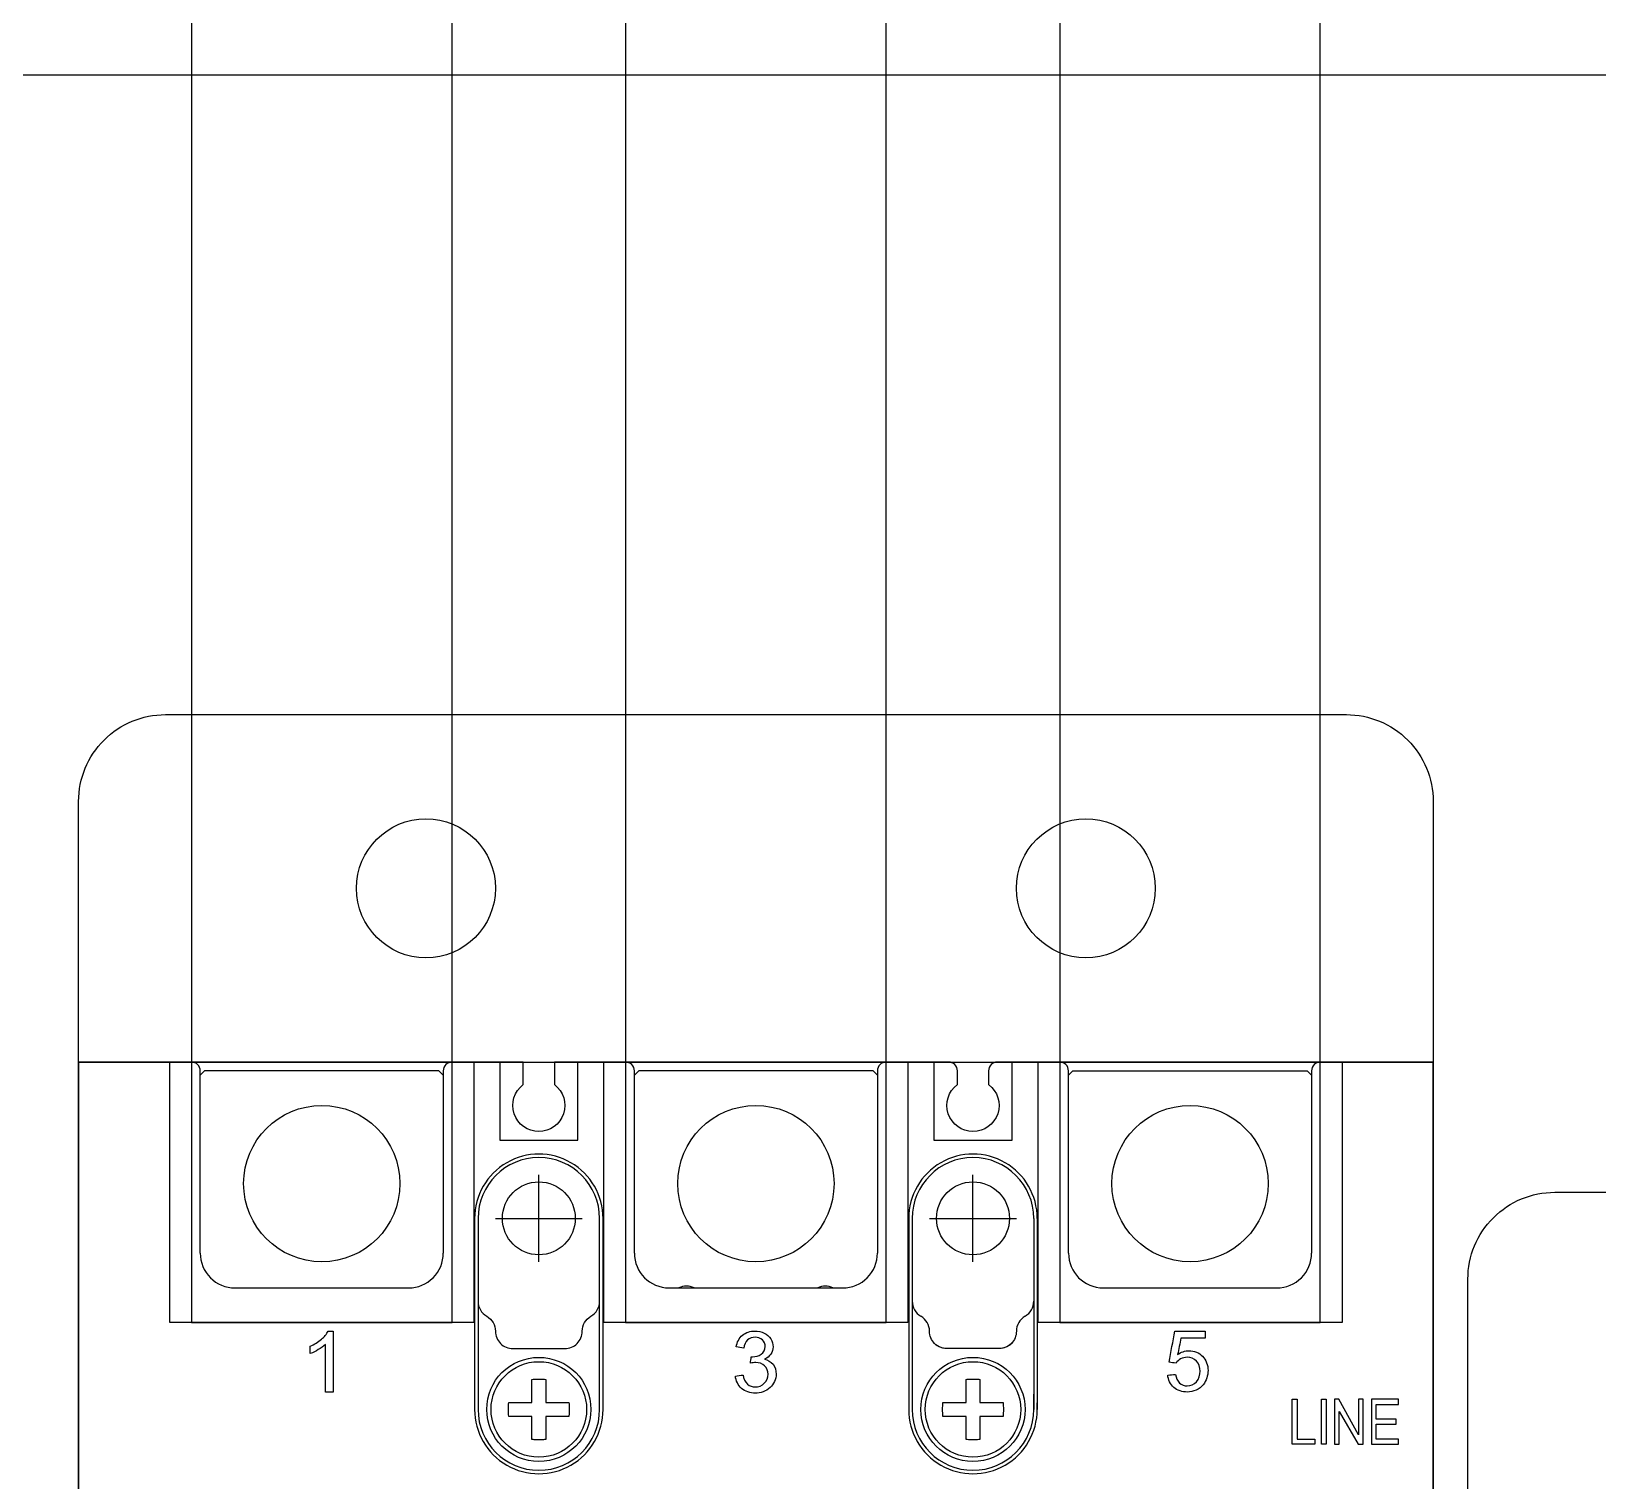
# Model space of a CAD drawing. Header units: millimetres. Extents: x 28713 to 59118, y -54378 to -19615.
# Drawn here: x 37926.2 to 38016.4, y -25683.3 to -25599.9 of the extents above; entities that cross this region are included whole.
import ezdxf

# ---------------------------------------------------------------- set-up
doc = ezdxf.new("R2010")
doc.units = ezdxf.units.MM
doc.header["$LTSCALE"] = 3
doc.layers.add('@.VISIBLE', color=7, linetype='Continuous')
doc.layers.add('equipments', color=2, linetype='Continuous')

msp = doc.modelspace()

# ---------------------------------------------------------------- linework, layer by layer
at = {"color": 1}
for p, q in [((37955.455, -25670.739), (37955.455, -25665.739)), ((37980.455, -25670.739), (37980.455, -25665.739)), ((37952.955, -25668.239), (37957.955, -25668.239)), ((37977.955, -25668.239), (37982.955, -25668.239))]:
    msp.add_line(p, q, dxfattribs=at)
at = {"layer": '@.VISIBLE'}
msp.add_line((37928.955, -25659.239), (38006.955, -25659.239), dxfattribs=at)
at = {"layer": '@.VISIBLE', "color": 1}
msp.add_lwpolyline([(37935.455, -25674.239), (37950.455, -25674.239), (37950.451, -25484.464), (37935.451, -25484.464)], close=True, dxfattribs=at)
at = {"layer": '@.VISIBLE', "color": 2}
for points in [[(37960.455, -25674.239), (37975.455, -25674.239), (37975.451, -25484.464), (37960.451, -25484.464)], [(37960.455, -25674.239), (37975.455, -25674.239), (37975.459, -25524.461), (37960.459, -25524.461)]]:
    msp.add_lwpolyline(points, close=True, dxfattribs=at)
at = {"layer": '@.VISIBLE', "color": 4}
for points in [[(37985.455, -25674.239), (38000.455, -25674.239), (38000.451, -25484.464), (37985.451, -25484.464)], [(37985.455, -25674.239), (38000.455, -25674.239), (38000.459, -25524.461), (37985.459, -25524.461)]]:
    msp.add_lwpolyline(points, close=True, dxfattribs=at)
at = {"layer": '@.VISIBLE'}
msp.add_lwpolyline([(37525.455, -25602.406), (38284.455, -25602.406), (38284.455, -25859.406), (37525.455, -25859.406)], close=True, dxfattribs=at)
for points in [[(37933.955, -25639.239), (38001.955, -25639.239, -0.414214), (38006.955, -25644.239), (38006.955, -25809.239, -0.414214), (38001.955, -25814.239), (37933.955, -25814.239, -0.414214), (37928.955, -25809.239), (37928.955, -25644.239, -0.414214)], [(38013.955, -25666.739), (38185.955, -25666.739, -0.414214), (38190.955, -25671.739), (38190.955, -25781.739, -0.414214), (38185.955, -25786.739), (38013.955, -25786.739, -0.414214), (38008.955, -25781.739), (38008.955, -25671.739, -0.414214)]]:
    msp.add_lwpolyline(points, format="xyb", close=True, dxfattribs=at)
at = {"layer": '@.VISIBLE', "color": 2}
for centre, radius in [((37948.955, -25649.239), 4), ((37986.955, -25649.239), 4), ((37967.955, -25666.239), 4.5)]:
    msp.add_circle(centre, radius, dxfattribs=at)
at = {"layer": '@.VISIBLE', "color": 1}
msp.add_circle((37942.955, -25666.239), 4.5, dxfattribs=at)
at = {"layer": '@.VISIBLE', "color": 4}
msp.add_circle((37992.955, -25666.239), 4.5, dxfattribs=at)
at = {"layer": 'equipments'}
for p, q in [((37951.755, -25668.239), (37951.755, -25679.239)), ((37959.155, -25679.239), (37959.155, -25668.239)), ((37976.755, -25668.239), (37976.755, -25679.239)), ((37983.955, -25668.239), (37983.955, -25679.239)), ((37984.155, -25668.239), (37984.155, -25679.239)), ((37987.955, -25672.239), (37997.955, -25672.239)), ((37984.155, -25679.239), (37984.155, -25678.85))]:
    msp.add_line(p, q, dxfattribs=at)
for points in [[(37954.555, -25659.239), (37928.955, -25659.239), (37928.955, -25766.739, 0.414214), (37931.955, -25769.739)], [(37935.955, -25670.239), (37935.955, -25659.739, 0.414214), (37935.455, -25659.239)], [(37950.455, -25659.239, 0.414214), (37949.955, -25659.739), (37949.955, -25670.239)], [(37956.355, -25659.239), (37956.355, -25660.539, -3), (37954.555, -25660.539), (37954.555, -25659.239)], [(37979.555, -25659.739, 0.414214), (37979.055, -25659.239), (37956.355, -25659.239)], [(37960.955, -25670.239), (37960.955, -25659.739, 0.414214), (37960.455, -25659.239)], [(37975.455, -25659.239, 0.414214), (37974.955, -25659.739), (37974.955, -25670.239)], [(37981.355, -25794.239), (38006.955, -25794.239), (38006.955, -25766.739), (38006.955, -25659.239), (37981.855, -25659.239, 0.414214), (37981.355, -25659.739)], [(37985.955, -25670.239), (37985.955, -25659.739, 0.414214), (37985.455, -25659.239)], [(38000.455, -25659.239, 0.414214), (37999.955, -25659.739), (37999.955, -25670.239)], [(37981.355, -25659.739), (37981.355, -25660.539, -3), (37979.555, -25660.539), (37979.555, -25659.739)], [(37958.955, -25668.239, 1), (37951.955, -25668.239), (37951.955, -25679.239, 1), (37958.955, -25679.239), (37958.955, -25668.239)], [(37983.955, -25668.239, 0.999999), (37976.955, -25668.239), (37976.955, -25679.239, 1), (37983.955, -25679.239), (37983.955, -25678.353)], [(37935.955, -25670.239, 0.414214), (37937.955, -25672.239), (37947.955, -25672.239, 0.414214), (37949.955, -25670.239)], [(37962.955, -25672.239), (37972.955, -25672.239, 0.414214), (37974.955, -25670.239)], [(37952.455, -25673.873, -0.267949), (37952.955, -25674.739, 0.414214), (37953.955, -25675.739), (37956.955, -25675.739, 0.414214), (37957.955, -25674.739, -0.267949), (37958.455, -25673.873)], [(37982.746, -25675.35, -0.232411), (37981.955, -25675.739), (37978.955, -25675.739, -0.414214), (37977.955, -25674.739, 0.267949), (37977.455, -25673.873)], [(37983.455, -25673.873, 0.267949), (37982.955, -25674.739, -0.414214), (37981.955, -25675.739), (37978.955, -25675.739, -0.232411), (37978.163, -25675.35)]]:
    msp.add_lwpolyline(points, format="xyb", dxfattribs=at)
at = {"layer": 'equipments', "color": 8}
for points in [[(37951.705, -25659.239), (37951.705, -25674.239), (37934.205, -25674.239), (37934.205, -25659.239)], [(37976.705, -25659.239), (37976.705, -25674.239), (37959.205, -25674.239), (37959.205, -25659.239)], [(38001.705, -25659.239), (38001.705, -25674.239), (37984.205, -25674.239), (37984.205, -25659.239)]]:
    msp.add_lwpolyline(points, dxfattribs=at)
at = {"layer": 'equipments'}
for points in [[(37953.205, -25659.239), (37953.205, -25663.739), (37957.705, -25663.739), (37957.705, -25659.239)], [(37978.205, -25659.239), (37978.205, -25663.739), (37982.705, -25663.739), (37982.705, -25659.239)], [(37949.955, -25659.989), (37949.705, -25659.739), (37936.205, -25659.739), (37935.955, -25659.989)], [(37974.955, -25659.989), (37974.705, -25659.739), (37961.205, -25659.739), (37960.955, -25659.989)], [(37985.955, -25659.989), (37986.205, -25659.739), (37999.705, -25659.739), (37999.955, -25659.989)]]:
    msp.add_lwpolyline(points, dxfattribs=at)
for points in [[(38000.144, -25681.239), (37998.839, -25681.239), (37998.839, -25678.653), (37999.115, -25678.653), (37999.115, -25680.944), (38000.144, -25680.944)], [(38000.52, -25678.653), (38000.796, -25678.653), (38000.796, -25681.239), (38000.52, -25681.239)], [(38001.516, -25678.653), (38001.28, -25678.653), (38001.28, -25681.239), (38001.545, -25681.239), (38001.545, -25679.358), (38002.642, -25681.239), (38002.926, -25681.239), (38002.926, -25678.653), (38002.661, -25678.653), (38002.661, -25680.701)], [(38003.672, -25679.799), (38003.672, -25678.948), (38004.955, -25678.948), (38004.955, -25678.653), (38003.396, -25678.653), (38003.396, -25681.239), (38004.955, -25681.239), (38004.955, -25680.944), (38003.672, -25680.944), (38003.672, -25680.093), (38004.828, -25680.093), (38004.828, -25679.799)]]:
    msp.add_lwpolyline(points, close=True, dxfattribs=at)
for centre, radius in [((37942.955, -25666.239), 4.5), ((37967.955, -25666.239), 4.5), ((37992.955, -25666.239), 4.5), ((37955.455, -25668.239), 2.1), ((37980.455, -25668.239), 2.1), ((37955.455, -25679.239), 3), ((37955.455, -25679.239), 2.75), ((37980.455, -25679.239), 3), ((37980.455, -25679.239), 2.75)]:
    msp.add_circle(centre, radius, dxfattribs=at)
for centre, radius, start, end in [((37955.455, -25668.239), 3.7, 359.98066, 180.01934), ((37980.455, -25668.239), 3.7, 359.98076, 179.99997), ((37962.955, -25670.239), 2, 180, 270), ((37987.955, -25670.239), 2, 180.00003, 270.00003), ((37997.955, -25670.239), 2, 270.00003, 0.00003), ((37963.955, -25673.239), 1.1, 66.46043, 113.53957), ((37971.955, -25673.239), 1.1, 66.46043, 113.53957), ((37952.955, -25673.007), 1, 180, 240), ((37957.955, -25673.007), 1, 300, 0), ((37977.955, -25673.007), 1, 180, 240), ((37982.955, -25673.007), 1, 299.99994, 359.99994), ((37955.455, -25679.239), 3.7, 179.98066, 0.01934), ((37980.455, -25679.239), 3.7, 179.98066, 0.01934)]:
    msp.add_arc(centre, radius, start, end, dxfattribs=at)
for points, knots in [([(37943.33, -25674.724), (37943.238, -25674.905), (37943.093, -25675.059), (37942.94, -25675.192), (37942.748, -25675.36), (37942.526, -25675.497), (37942.295, -25675.603), (37942.295, -25675.741), (37942.295, -25675.88), (37942.295, -25676.018), (37942.456, -25675.962), (37942.609, -25675.883), (37942.757, -25675.797), (37942.905, -25675.712), (37943.049, -25675.617), (37943.174, -25675.5), (37943.174, -25676.413), (37943.174, -25677.326), (37943.174, -25678.239), (37943.321, -25678.239), (37943.467, -25678.239), (37943.614, -25678.239), (37943.614, -25677.067), (37943.614, -25675.896), (37943.614, -25674.724), (37943.519, -25674.724), (37943.425, -25674.724), (37943.33, -25674.724)], [0, 0, 0, 0, 0.609736, 0.609736, 0.609736, 1.37435, 1.37435, 1.37435, 2.37435, 2.37435, 2.37435, 2.886797, 2.886797, 2.886797, 3.398898, 3.398898, 3.398898, 4.398898, 4.398898, 4.398898, 5.398898, 5.398898, 5.398898, 6.398898, 6.398898, 6.398898, 7.398898, 7.398898, 7.398898, 7.398898]), ([(37967.641, -25676.582), (37967.742, -25676.556), (37967.846, -25676.534), (37967.951, -25676.534), (37968.131, -25676.534), (37968.326, -25676.602), (37968.454, -25676.727), (37968.58, -25676.85), (37968.652, -25677.039), (37968.652, -25677.214), (37968.652, -25677.402), (37968.572, -25677.604), (37968.438, -25677.735), (37968.304, -25677.867), (37968.102, -25677.945), (37967.914, -25677.945), (37967.757, -25677.945), (37967.588, -25677.889), (37967.47, -25677.785), (37967.323, -25677.656), (37967.252, -25677.449), (37967.213, -25677.257), (37967.067, -25677.276), (37966.92, -25677.296), (37966.773, -25677.315), (37966.8, -25677.578), (37966.928, -25677.852), (37967.127, -25678.027), (37967.335, -25678.21), (37967.635, -25678.301), (37967.912, -25678.301), (37968.219, -25678.301), (37968.551, -25678.192), (37968.776, -25677.983), (37968.984, -25677.79), (37969.119, -25677.488), (37969.119, -25677.205), (37969.119, -25677.008), (37969.064, -25676.797), (37968.943, -25676.641), (37968.825, -25676.49), (37968.637, -25676.386), (37968.449, -25676.343), (37968.594, -25676.279), (37968.731, -25676.178), (37968.818, -25676.047), (37968.898, -25675.927), (37968.943, -25675.778), (37968.943, -25675.634), (37968.943, -25675.477), (37968.893, -25675.316), (37968.81, -25675.183), (37968.722, -25675.04), (37968.585, -25674.923), (37968.435, -25674.849), (37968.269, -25674.767), (37968.079, -25674.724), (37967.895, -25674.724), (37967.645, -25674.724), (37967.377, -25674.804), (37967.184, -25674.963), (37966.988, -25675.125), (37966.864, -25675.382), (37966.817, -25675.632), (37966.964, -25675.657), (37967.111, -25675.682), (37967.257, -25675.708), (37967.283, -25675.536), (37967.349, -25675.353), (37967.476, -25675.235), (37967.588, -25675.131), (37967.753, -25675.078), (37967.905, -25675.078), (37968.054, -25675.078), (37968.218, -25675.131), (37968.326, -25675.234), (37968.428, -25675.332), (37968.491, -25675.483), (37968.491, -25675.624), (37968.491, -25675.789), (37968.405, -25675.977), (37968.266, -25676.066), (37968.118, -25676.159), (37967.936, -25676.209), (37967.76, -25676.209), (37967.737, -25676.209), (37967.713, -25676.208), (37967.69, -25676.205), (37967.673, -25676.33), (37967.657, -25676.456), (37967.641, -25676.582)], [0, 0, 0, 0, 0.313921, 0.313921, 0.313921, 0.853067, 0.853067, 0.853067, 1.378773, 1.378773, 1.378773, 1.942205, 1.942205, 1.942205, 2.506003, 2.506003, 2.506003, 2.978537, 2.978537, 2.978537, 3.565216, 3.565216, 3.565216, 4.565216, 4.565216, 4.565216, 5.360308, 5.360308, 5.360308, 6.19156, 6.19156, 6.19156, 7.112511, 7.112511, 7.112511, 7.962346, 7.962346, 7.962346, 8.552603, 8.552603, 8.552603, 9.129319, 9.129319, 9.129319, 9.602321, 9.602321, 9.602321, 10.033733, 10.033733, 10.033733, 10.503695, 10.503695, 10.503695, 11.006628, 11.006628, 11.006628, 11.560501, 11.560501, 11.560501, 12.310448, 12.310448, 12.310448, 13.07279, 13.07279, 13.07279, 14.07279, 14.07279, 14.07279, 14.594434, 14.594434, 14.594434, 15.050421, 15.050421, 15.050421, 15.499935, 15.499935, 15.499935, 15.923678, 15.923678, 15.923678, 16.418934, 16.418934, 16.418934, 16.944344, 16.944344, 16.944344, 17.015354, 17.015354, 17.015354, 18.015354, 18.015354, 18.015354, 18.015354]), ([(37992.084, -25674.726), (37991.971, -25675.325), (37991.858, -25675.924), (37991.745, -25676.524), (37991.88, -25676.541), (37992.014, -25676.559), (37992.149, -25676.576), (37992.212, -25676.475), (37992.307, -25676.39), (37992.411, -25676.332), (37992.524, -25676.269), (37992.657, -25676.237), (37992.786, -25676.237), (37992.98, -25676.237), (37993.191, -25676.312), (37993.325, -25676.45), (37993.469, -25676.597), (37993.534, -25676.824), (37993.534, -25677.03), (37993.534, -25677.249), (37993.467, -25677.489), (37993.319, -25677.651), (37993.19, -25677.792), (37992.985, -25677.884), (37992.794, -25677.884), (37992.636, -25677.884), (37992.469, -25677.825), (37992.352, -25677.72), (37992.216, -25677.597), (37992.148, -25677.404), (37992.12, -25677.223), (37991.97, -25677.236), (37991.819, -25677.249), (37991.669, -25677.261), (37991.694, -25677.523), (37991.816, -25677.797), (37992.012, -25677.971), (37992.218, -25678.154), (37992.518, -25678.238), (37992.794, -25678.238), (37993.131, -25678.238), (37993.503, -25678.078), (37993.714, -25677.814), (37993.894, -25677.587), (37993.99, -25677.281), (37993.99, -25676.992), (37993.99, -25676.7), (37993.88, -25676.382), (37993.674, -25676.176), (37993.477, -25675.978), (37993.18, -25675.857), (37992.901, -25675.857), (37992.669, -25675.857), (37992.431, -25675.945), (37992.24, -25676.077), (37992.303, -25675.764), (37992.365, -25675.45), (37992.428, -25675.136), (37992.894, -25675.136), (37993.359, -25675.136), (37993.825, -25675.136), (37993.825, -25675), (37993.825, -25674.863), (37993.825, -25674.726), (37993.245, -25674.726), (37992.665, -25674.726), (37992.084, -25674.726)], [0, 0, 0, 0, 1, 1, 1, 2, 2, 2, 2.358285, 2.358285, 2.358285, 2.74524, 2.74524, 2.74524, 3.324791, 3.324791, 3.324791, 3.940658, 3.940658, 3.940658, 4.597852, 4.597852, 4.597852, 5.173168, 5.173168, 5.173168, 5.644567, 5.644567, 5.644567, 6.1925, 6.1925, 6.1925, 7.1925, 7.1925, 7.1925, 7.980863, 7.980863, 7.980863, 8.806427, 8.806427, 8.806427, 9.819619, 9.819619, 9.819619, 10.686753, 10.686753, 10.686753, 11.561627, 11.561627, 11.561627, 12.397471, 12.397471, 12.397471, 13.094315, 13.094315, 13.094315, 14.094315, 14.094315, 14.094315, 15.094315, 15.094315, 15.094315, 16.094315, 16.094315, 16.094315, 17.094315, 17.094315, 17.094315, 17.094315]), ([(37955.055, -25679.639), (37955.055, -25680.083), (37955.055, -25680.526), (37955.055, -25680.97), (37955.143, -25680.979), (37955.321, -25680.989), (37955.588, -25680.989), (37955.766, -25680.979), (37955.855, -25680.97), (37955.855, -25680.526), (37955.855, -25680.083), (37955.855, -25679.639), (37956.299, -25679.639), (37956.743, -25679.639), (37957.186, -25679.639), (37957.193, -25679.573), (37957.202, -25679.439), (37957.205, -25679.306), (37957.205, -25679.239), (37957.205, -25679.172), (37957.202, -25679.038), (37957.193, -25678.905), (37957.186, -25678.839), (37956.743, -25678.839), (37956.299, -25678.839), (37955.855, -25678.839), (37955.855, -25678.395), (37955.855, -25677.951), (37955.855, -25677.507), (37955.766, -25677.499), (37955.588, -25677.488), (37955.321, -25677.488), (37955.143, -25677.499), (37955.055, -25677.507), (37955.055, -25677.951), (37955.055, -25678.395), (37955.055, -25678.839), (37954.611, -25678.839), (37954.167, -25678.839), (37953.723, -25678.839), (37953.717, -25678.905), (37953.708, -25679.038), (37953.705, -25679.172), (37953.705, -25679.239), (37953.705, -25679.306), (37953.708, -25679.439), (37953.717, -25679.572), (37953.723, -25679.639), (37954.167, -25679.639), (37954.611, -25679.639), (37955.055, -25679.639)], [0, 0, 0, 0, 1, 1, 1, 1.2668, 1.534189, 1.800989, 1.800989, 1.800989, 2.800989, 2.800989, 2.800989, 3.800989, 3.800989, 3.800989, 4.000116, 4.201511, 4.201511, 4.201511, 4.402692, 4.602033, 4.602033, 4.602033, 5.602033, 5.602033, 5.602033, 6.602033, 6.602033, 6.602033, 6.868833, 7.136221, 7.403022, 7.403022, 7.403022, 8.403022, 8.403022, 8.403022, 9.403022, 9.403022, 9.403022, 9.602149, 9.803544, 9.803544, 9.803544, 10.004724, 10.204065, 10.204065, 10.204065, 11.204065, 11.204065, 11.204065, 11.204065]), ([(37980.055, -25679.639), (37980.055, -25680.083), (37980.055, -25680.526), (37980.055, -25680.97), (37980.143, -25680.979), (37980.321, -25680.989), (37980.588, -25680.989), (37980.766, -25680.979), (37980.855, -25680.97), (37980.855, -25680.526), (37980.855, -25680.083), (37980.855, -25679.639), (37981.299, -25679.639), (37981.743, -25679.639), (37982.186, -25679.639), (37982.193, -25679.573), (37982.202, -25679.439), (37982.205, -25679.306), (37982.205, -25679.239), (37982.205, -25679.172), (37982.202, -25679.038), (37982.193, -25678.905), (37982.186, -25678.839), (37981.743, -25678.839), (37981.299, -25678.839), (37980.855, -25678.839), (37980.855, -25678.395), (37980.855, -25677.951), (37980.855, -25677.507), (37980.766, -25677.499), (37980.588, -25677.488), (37980.321, -25677.488), (37980.143, -25677.499), (37980.055, -25677.507), (37980.055, -25677.951), (37980.055, -25678.395), (37980.055, -25678.839), (37979.611, -25678.839), (37979.167, -25678.839), (37978.723, -25678.839), (37978.717, -25678.905), (37978.708, -25679.038), (37978.705, -25679.172), (37978.705, -25679.239), (37978.705, -25679.306), (37978.708, -25679.439), (37978.717, -25679.572), (37978.723, -25679.639), (37979.167, -25679.639), (37979.611, -25679.639), (37980.055, -25679.639)], [0, 0, 0, 0, 1, 1, 1, 1.2668, 1.534189, 1.800989, 1.800989, 1.800989, 2.800989, 2.800989, 2.800989, 3.800989, 3.800989, 3.800989, 4.000116, 4.201511, 4.201511, 4.201511, 4.402692, 4.602033, 4.602033, 4.602033, 5.602033, 5.602033, 5.602033, 6.602033, 6.602033, 6.602033, 6.868833, 7.136221, 7.403022, 7.403022, 7.403022, 8.403022, 8.403022, 8.403022, 9.403022, 9.403022, 9.403022, 9.602149, 9.803544, 9.803544, 9.803544, 10.004724, 10.204065, 10.204065, 10.204065, 11.204065, 11.204065, 11.204065, 11.204065])]:
    msp.add_open_spline(points, degree=3, knots=knots, dxfattribs=at)

doc.saveas('drawing.dxf')
